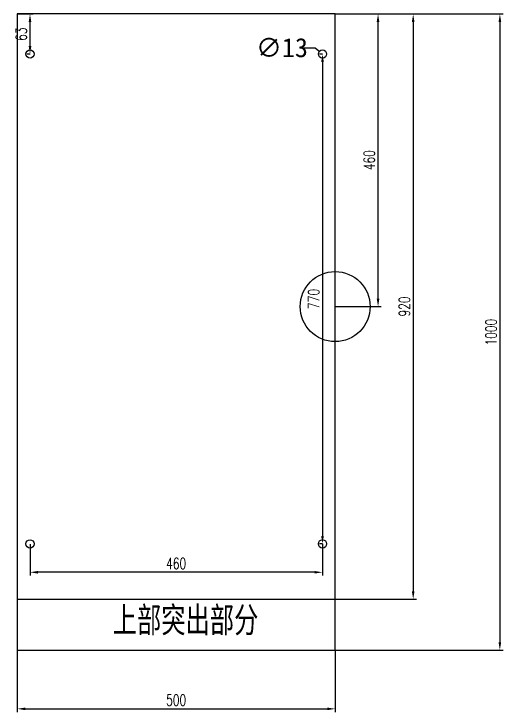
# Model space of a CAD drawing. Extents: x 60615 to 1667718, y -531815 to 663330.
# Drawn here: x 1666949 to 1667718, y 662233 to 663330 of the extents above; entities that cross this region are included whole.
import ezdxf

# ---------------------------------------------------------------- set-up
doc = ezdxf.new("R2010")
doc.units = 0
doc.header["$MEASUREMENT"] = 0
doc.layers.get('0').update_dxf_attribs({"linetype": 'CONTINUOUS'})
doc.layers.get('Defpoints').update_dxf_attribs({"linetype": 'CONTINUOUS'})
doc.styles.add('CCFS', font='COMPLEX.SHX', dxfattribs={"width": 0.7, "bigfont": 'CCFSHZ.SHX'})
doc.styles.get("Standard").update_dxf_attribs({"font": '', "height": 30})
doc.styles.add('尺寸', font='txt.shx', dxfattribs={"width": 0.7})
doc.styles.get('Standard').set_extended_font_data('NSimSun')
doc.dimstyles.get("Standard").update_dxf_attribs({"dimtxt": 30, "dimasz": 1, "dimexe": 0.18, "dimexo": 0.0625, "dimgap": 0.09, "dimtad": 0, "dimtih": 1, "dimtoh": 1, "dimdec": 0, "dimzin": 0, "dimdsep": 46, "dimtxsty": 'Standard', "dimcen": 0.09, "dimclrd": 3, "dimclre": 3, "dimclrt": 3, "dimadec": 0, "dimazin": 0, "dimtfac": 1, "dimtdec": 0, "dimtofl": 0, "dimtmove": 0, "dimatfit": 3, "dimfxl": 0.18, "dimtolj": 1, "dimtzin": 0, "dimarcsym": 0})
doc.dimstyles.new('STANDARD$0', dxfattribs={"dimscale": 5, "dimtxt": 3.5, "dimasz": 2.5, "dimexe": 1, "dimexo": 0, "dimgap": 1, "dimtad": 1, "dimdec": 4, "dimzin": 14, "dimdsep": 46, "dimtxsty": '尺寸', "dimcen": 0, "dimclrd": 256, "dimclre": 256, "dimclrt": 256, "dimadec": 0, "dimazin": 0, "dimtfac": 1, "dimtdec": 4, "dimtmove": 0, "dimatfit": 0, "dimfxl": 1, "dimtolj": 1, "dimtzin": 0, "dimarcsym": 0})

# ---------------------------------------------------------------- blocks, each defined once
blk = doc.blocks.new('*D1151')
at = {"lineweight": -2, "ltscale": 80, "transparency": 16777216}
for p, q in [((1667453.8, 663330), (1667717.7, 663330)), ((1667712.7, 663317.5), (1667712.7, 662342.5)), ((1667453.8, 662330), (1667717.7, 662330))]:
    blk.add_line(p, q, dxfattribs=at)
at = {"ltscale": 80, "transparency": 16777216}
for points in [[(1667710.6, 663317.5), (1667714.8, 663317.5), (1667712.7, 663330)], [(1667710.6, 662342.5), (1667714.8, 662342.5), (1667712.7, 662330)]]:
    blk.add_solid(points, dxfattribs=at)
at = {"layer": 'Defpoints', "color": 0, "ltscale": 80, "transparency": 16777216}
for p in [(1667453.8, 663330), (1667453.8, 662330), (1667712.7, 662330)]:
    blk.add_point(p, dxfattribs=at)
at = {"ltscale": 80, "transparency": 16777216, "insert": (1667698.9, 662830), "char_height": 17.5, "attachment_point": 5, "rotation": 90, "style": '尺寸'}
blk.add_mtext('\\A1;1000', dxfattribs=at)
blk = doc.blocks.new('2')
at = {"color": 0, "ltscale": 80}
for p, q in [((5013, -2788.4), (5013, -2868.4)), ((5013, -2788.4), (5513, -2788.4)), ((5513, -2868.4), (5513, -2788.4)), ((5013, -2868.4), (5513, -2868.4))]:
    blk.add_line(p, q, dxfattribs=at)
at = {"color": 0, "ltscale": 80, "insert": (5163, -2800.8), "char_height": 40, "width": 419.565, "attachment_point": 1, "style": 'CCFS'}
blk.add_mtext('{\\fSimSun|b0|i0|c134|p2;上部突出部分}', dxfattribs=at)
blk = doc.blocks.new('*D1153')
at = {"lineweight": -2, "transparency": 16777216}
for p, q in [((1666953.8, 662330), (1666953.8, 662232.8)), ((1667453.8, 662330), (1667453.8, 662232.8)), ((1666966.3, 662237.8), (1667441.3, 662237.8))]:
    blk.add_line(p, q, dxfattribs=at)
at = {"transparency": 16777216}
for points in [[(1666966.3, 662239.8), (1666966.3, 662235.7), (1666953.8, 662237.8)], [(1667441.3, 662239.8), (1667441.3, 662235.7), (1667453.8, 662237.8)]]:
    blk.add_solid(points, dxfattribs=at)
at = {"layer": 'Defpoints', "color": 0, "transparency": 16777216}
for p in [(1666953.8, 662330), (1667453.8, 662330), (1667453.8, 662237.8)]:
    blk.add_point(p, dxfattribs=at)
at = {"transparency": 16777216, "insert": (1667203.8, 662251.5), "char_height": 17.5, "attachment_point": 5, "style": '尺寸'}
blk.add_mtext('\\A1;500', dxfattribs=at)
blk = doc.blocks.new('*D1154')
at = {"lineweight": -2, "transparency": 16777216}
for p, q in [((1666973.8, 662496.4), (1666973.8, 662447.4)), ((1667433.8, 662497), (1667433.8, 662447.4)), ((1667421.3, 662452.4), (1666986.3, 662452.4))]:
    blk.add_line(p, q, dxfattribs=at)
at = {"transparency": 16777216}
for points in [[(1666986.3, 662454.5), (1666986.3, 662450.4), (1666973.8, 662452.4)], [(1667421.3, 662454.5), (1667421.3, 662450.4), (1667433.8, 662452.4)]]:
    blk.add_solid(points, dxfattribs=at)
at = {"layer": 'Defpoints', "color": 0, "transparency": 16777216}
for p in [(1666973.8, 662496.4), (1667433.8, 662497), (1666973.8, 662452.4)]:
    blk.add_point(p, dxfattribs=at)
at = {"transparency": 16777216, "insert": (1667203.8, 662466.2), "char_height": 17.5, "attachment_point": 5, "style": '尺寸'}
blk.add_mtext('\\A1;460', dxfattribs=at)
blk = doc.blocks.new('*D1155')
at = {"lineweight": -2, "transparency": 16777216}
for p, q in [((1667433.8, 663267), (1667428.8, 663267)), ((1667433.8, 663254.5), (1667433.8, 662509.5)), ((1667433.8, 662497), (1667428.8, 662497))]:
    blk.add_line(p, q, dxfattribs=at)
at = {"transparency": 16777216}
for points in [[(1667431.7, 663254.5), (1667435.9, 663254.5), (1667433.8, 663267)], [(1667431.7, 662509.5), (1667435.9, 662509.5), (1667433.8, 662497)]]:
    blk.add_solid(points, dxfattribs=at)
at = {"layer": 'Defpoints', "color": 0, "transparency": 16777216}
for p in [(1667433.8, 663267), (1667433.8, 662497), (1667433.8, 662497)]:
    blk.add_point(p, dxfattribs=at)
at = {"transparency": 16777216, "insert": (1667420, 662882), "char_height": 17.5, "attachment_point": 5, "rotation": 90, "style": '尺寸'}
blk.add_mtext('\\A1;770', dxfattribs=at)
blk = doc.blocks.new('*D1156')
at = {"lineweight": -2, "transparency": 16777216}
for p, q in [((1667455, 663330), (1667581.4, 663330)), ((1667576.4, 663317.5), (1667576.4, 662422.5)), ((1667453.8, 662410), (1667581.4, 662410))]:
    blk.add_line(p, q, dxfattribs=at)
at = {"transparency": 16777216}
for points in [[(1667574.3, 663317.5), (1667578.4, 663317.5), (1667576.4, 663330)], [(1667574.3, 662422.5), (1667578.4, 662422.5), (1667576.4, 662410)]]:
    blk.add_solid(points, dxfattribs=at)
at = {"layer": 'Defpoints', "color": 0, "transparency": 16777216}
for p in [(1667455, 663330), (1667453.8, 662410), (1667576.4, 662410)]:
    blk.add_point(p, dxfattribs=at)
at = {"transparency": 16777216, "insert": (1667562.6, 662870), "char_height": 17.5, "attachment_point": 5, "rotation": 90, "style": '尺寸'}
blk.add_mtext('\\A1;920', dxfattribs=at)
blk = doc.blocks.new('*D1157')
at = {"lineweight": -2, "transparency": 16777216}
for p, q in [((1666953.8, 663330), (1666978.8, 663330)), ((1666973.8, 663279.5), (1666973.8, 663317.5)), ((1666973.8, 663267), (1666968.8, 663267))]:
    blk.add_line(p, q, dxfattribs=at)
at = {"transparency": 16777216}
for points in [[(1666971.7, 663317.5), (1666975.9, 663317.5), (1666973.8, 663330)], [(1666971.7, 663279.5), (1666975.9, 663279.5), (1666973.8, 663267)]]:
    blk.add_solid(points, dxfattribs=at)
at = {"layer": 'Defpoints', "color": 0, "transparency": 16777216}
for p in [(1666953.8, 663330), (1666973.8, 663330), (1666973.8, 663267)]:
    blk.add_point(p, dxfattribs=at)
at = {"transparency": 16777216, "insert": (1666960, 663298.5), "char_height": 17.5, "attachment_point": 5, "rotation": 90, "style": '尺寸'}
blk.add_mtext('\\A1;63', dxfattribs=at)
blk = doc.blocks.new('*D1158')
at = {"color": 3, "lineweight": -2, "transparency": 16777216}
for p, q in [((1667400.4, 663276.9), (1667422.1, 663276.9)), ((1667422.1, 663276.9), (1667428.1, 663271.9)), ((1667433.7, 663267), (1667433.9, 663267)), ((1667433.8, 663267), (1667433.8, 663267.1))]:
    blk.add_line(p, q, dxfattribs=at)
at = {"color": 3, "transparency": 16777216}
blk.add_solid([(1667428.2, 663272), (1667427.9, 663271.8), (1667428.8, 663271.2)], dxfattribs=at)
at = {"layer": 'Defpoints', "color": 0, "transparency": 16777216}
for p in [(1667428.8, 663271.2), (1667438.8, 663262.9)]:
    blk.add_point(p, dxfattribs=at)
at = {"color": 3, "transparency": 16777216, "insert": (1667370, 663276.9), "char_height": 30, "attachment_point": 5}
blk.add_mtext('\\A1;∅13', dxfattribs=at)
blk = doc.blocks.new('*D1152')
at = {"lineweight": -2, "ltscale": 80, "transparency": 16777216}
for p, q in [((1667453.8, 663330), (1667526.1, 663330)), ((1667521.1, 662882.5), (1667521.1, 663317.5)), ((1667453.7, 662870), (1667526.1, 662870))]:
    blk.add_line(p, q, dxfattribs=at)
at = {"ltscale": 80, "transparency": 16777216}
for points in [[(1667519, 663317.5), (1667523.2, 663317.5), (1667521.1, 663330)], [(1667519, 662882.5), (1667523.2, 662882.5), (1667521.1, 662870)]]:
    blk.add_solid(points, dxfattribs=at)
at = {"layer": 'Defpoints', "color": 0, "ltscale": 80, "transparency": 16777216}
for p in [(1667453.8, 663330), (1667521.1, 663330), (1667453.7, 662870)]:
    blk.add_point(p, dxfattribs=at)
at = {"ltscale": 80, "transparency": 16777216, "insert": (1667507.3, 663100), "char_height": 17.5, "attachment_point": 5, "rotation": 90, "style": '尺寸'}
blk.add_mtext('\\A1;460', dxfattribs=at)

msp = doc.modelspace()

# ---------------------------------------------------------------- linework, layer by layer
msp.add_lwpolyline([(1666953.78649, 662410.04436), (1667453.78649, 662410.04436), (1667453.78649, 663330.04436), (1666953.78649, 663330.04436)], close=True)
for centre, radius in [((1666973.78649, 663267.04436), 6.5), ((1667433.78649, 663267.04436), 6.5), ((1667453.69649, 662870.04436), 55), ((1666973.78649, 662497.04436), 6.5), ((1667433.78649, 662497.04436), 6.5)]:
    msp.add_circle(centre, radius)

# ---------------------------------------------------------------- block references
msp.add_blockref('2', (1661940.7688, 665198.39509))

# ---------------------------------------------------------------- dimensions: what is measured, and where the dimension line sits
for base, p1, p2, picture, middle in [((1666973.78649, 663330.04436), (1666973.78649, 663267.04436), (1666953.78649, 663330.04436), '*D1157', (1666960.03649, 663298.54436)), ((1667576.35836, 662410.04436), (1667455.03649, 663330.04436), (1667453.78649, 662410.04436), '*D1156', (1667562.60836, 662870.04436)), ((1667433.78649, 662497.04436), (1667433.78649, 663267.04436), (1667433.78649, 662497.04436), '*D1155', (1667420.03649, 662882.04436))]:
    dim = msp.add_linear_dim(base=base, p1=p1, p2=p2, angle=90, dimstyle='STANDARD$0')
    dim.commit()
    dim.dimension.update_dxf_attribs({"geometry": picture, "text_midpoint": middle})
at = {"color": 0, "ltscale": 80}
for base, p1, p2, picture, middle in [((1667521.08369, 663330.04436), (1667453.69649, 662870.04436), (1667453.78649, 663330.04436), '*D1152', (1667507.33369, 663100.04436)), ((1667712.6892, 662330.04436), (1667453.78649, 663330.04436), (1667453.78649, 662330.04436), '*D1151', (1667698.9392, 662830.04436))]:
    dim = msp.add_linear_dim(base=base, p1=p1, p2=p2, angle=90, dimstyle='STANDARD$0', dxfattribs=at)
    dim.commit()
    dim.dimension.update_dxf_attribs({"geometry": picture, "text_midpoint": middle})
dim = msp.add_diameter_dim_2p(p1=(1667438.75356, 663262.85172), p2=(1667428.81941, 663271.23699), dimstyle='Standard')
dim.commit()
dim.dimension.update_dxf_attribs({"geometry": '*D1158', "text_midpoint": (1667370.01704, 663276.89155), "dimtype": 163})
for base, p1, p2, picture, middle in [((1666973.78649, 662452.44999), (1667433.78649, 662497.04436), (1666973.78649, 662496.41936), '*D1154', (1667203.78649, 662466.19999)), ((1667453.78649, 662237.75712), (1666953.78649, 662330.04436), (1667453.78649, 662330.04436), '*D1153', (1667203.78649, 662251.50712))]:
    dim = msp.add_linear_dim(base=base, p1=p1, p2=p2, dimstyle='STANDARD$0')
    dim.commit()
    dim.dimension.update_dxf_attribs({"geometry": picture, "text_midpoint": middle})

doc.saveas('drawing.dxf')
